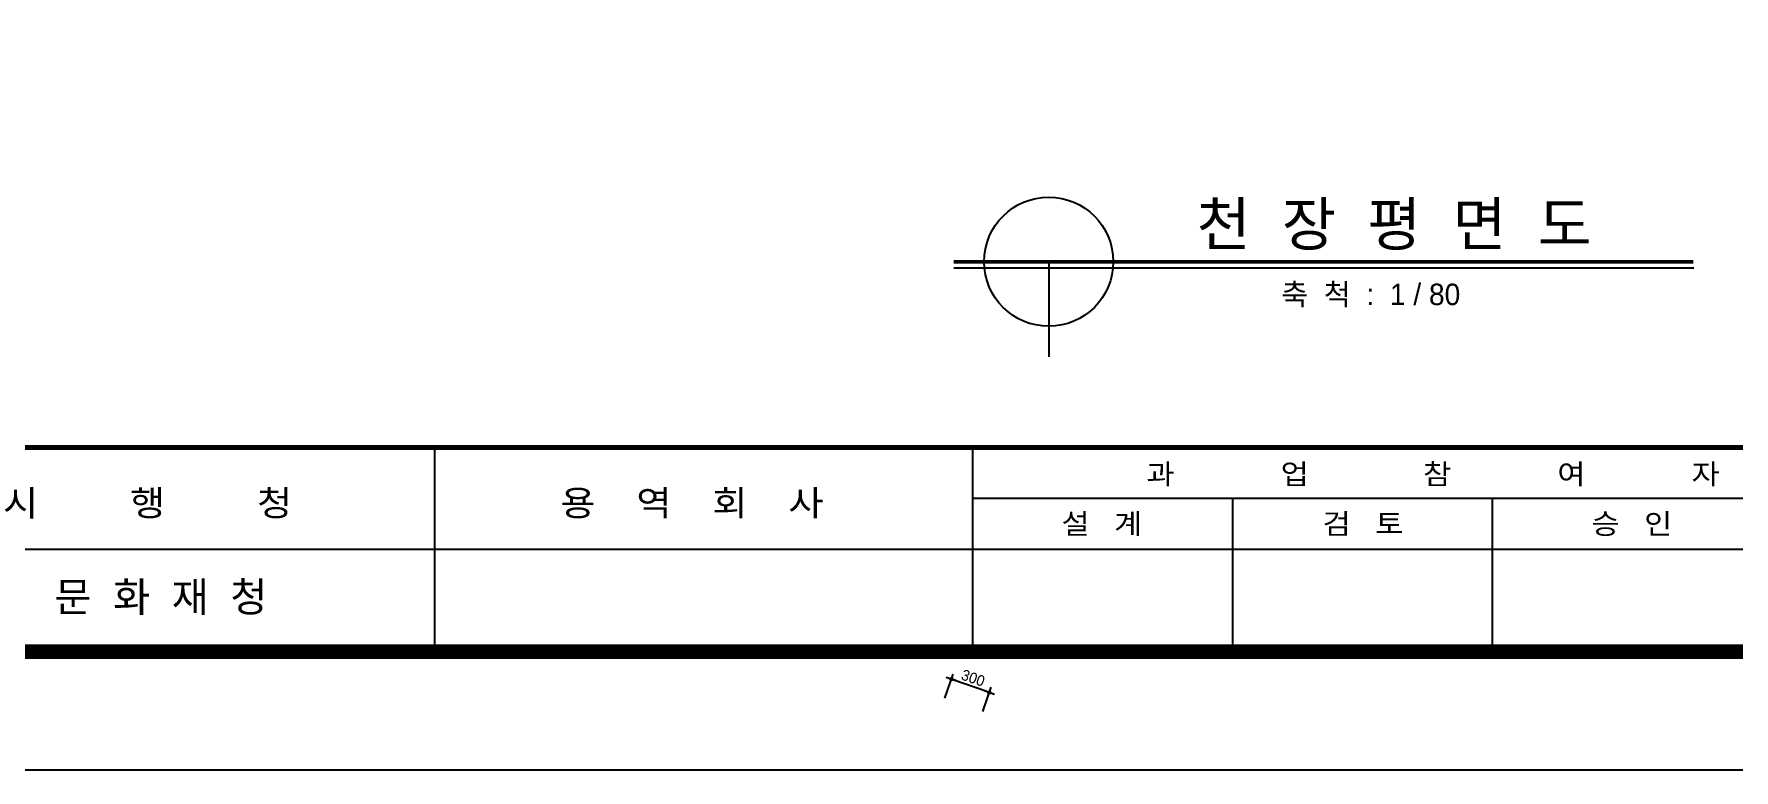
# Model space of a CAD drawing. Extents: x 340347 to 373987, y -129942 to -106182.
# Drawn here: x 347937 to 360580, y -129942 to -124470 of the extents above; entities that cross this region are included whole.
import ezdxf
from ezdxf.enums import TextEntityAlignment as Align

# ---------------------------------------------------------------- set-up
doc = ezdxf.new("R2010")
doc.units = 0
doc.header["$LTSCALE"] = 50
doc.header["$MEASUREMENT"] = 0
doc.header["$PDMODE"] = 35
doc.header["$PDSIZE"] = -10
doc.layers.get('0').update_dxf_attribs({"linetype": 'CONTINUOUS'})
doc.layers.get('DEFPOINTS').update_dxf_attribs({"linetype": 'CONTINUOUS'})
for name, color, linetype in [('COR', 4, 'CONTINUOUS'), ('DIM', 7, 'CONTINUOUS'), ('HAT', 5, 'CONTINUOUS'), ('TEX', 7, 'CONTINUOUS'), ('TEXT', 7, 'CONTINUOUS'), ('WAL', 3, 'CONTINUOUS')]:
    doc.layers.add(name, color=color, linetype=linetype)
doc.styles.add('GHS', font='HYWULM_0.TTF')
doc.styles.add('HY울릉도M', font='HYWULM_0.TTF')
doc.styles.add('title', font='HYWULB_0.TTF', dxfattribs={"width": 0.6})
doc.styles.add('현창', font='HYWULM_0.TTF')
doc.dimstyles.new('3MM', dxfattribs={"dimscale": 300, "dimtxt": 4, "dimasz": 1, "dimexe": 1.5, "dimexo": 2, "dimgap": 1, "dimtad": 1, "dimtoh": 1, "dimdec": 4, "dimzin": 0, "dimdsep": 46, "dimtxsty": 'GHS', "dimblk": 'DIMDOT', "dimcen": -1, "dimdle": 1.5, "dimadec": 0, "dimazin": 0, "dimtfac": 1, "dimtdec": 4, "dimtix": 1, "dimtmove": 2, "dimatfit": 3, "dimldrblk": 'DIMDOT', "dimfxl": 1, "dimtvp": 1, "dimtolj": 1, "dimtzin": 0, "dimarcsym": 0})

# ---------------------------------------------------------------- blocks, each defined once
blk = doc.blocks.new('20')
at = {"layer": 'COR', "linetype": 'Continuous'}
for p, q in [((252847, -53606), (252847, -57398)), ((262847, -53606), (262847, -57398)), ((282175, -54554), (262847, -54554)), ((308324, -55502), (230424, -55502)), ((308324, -55502), (230424, -55502))]:
    blk.add_line(p, q, dxfattribs=at)
at = {"layer": 'COR'}
for p, q in [((267679, -54554), (267679, -57398)), ((272511, -54554), (272511, -57398))]:
    blk.add_line(p, q, dxfattribs=at)
at = {"layer": 'COR', "linetype": 'Continuous', "const_width": 270}
blk.add_lwpolyline([(230424, -2398), (230424, -57398), (308324, -57398), (308324, -2398)], close=True, dxfattribs=at)
at = {"layer": 'COR', "linetype": 'Continuous', "const_width": 94.8}
blk.add_lwpolyline([(308324, -53606), (230424, -53606)], dxfattribs=at)
at = {"layer": 'HAT'}
blk.add_line((226424, -59598), (310524, -59598), dxfattribs=at)
at = {"layer": 'WAL', "linetype": 'Continuous', "style": 'HY울릉도M', "width": 1.1}
for s, height, p in [('과             업              참             여             자', 379.48, (266081, -54287)), ('시         행         청', 474.35, (244822, -54873)), ('용    역    회    사', 474.35, (255184, -54873)), ('설   계', 379.5, (264501, -55211)), ('검   토', 379.5, (269356, -55211)), ('승   인', 379.5, (274355, -55211))]:
    blk.add_text(s, height=height, dxfattribs=at).set_placement(p)
at = {"layer": 'WAL', "linetype": 'Continuous', "style": 'HY울릉도M'}
blk.add_text('문  화  재  청', height=550, dxfattribs=at).set_placement((249739, -56656), align=Align.RIGHT)
blk = doc.blocks.new('DIMDOT')
at = {"linetype": 'Continuous'}
blk.add_line((-2, 0), (2, 0), dxfattribs=at)
for radius in [0.5, 0.25]:
    blk.add_circle((0, 0), radius, dxfattribs=at)
blk = doc.blocks.new('*D16')
at = {"lineweight": -2}
for p, q in [((354710, -129409), (354772, -129230)), ((355023, -129359), (354778, -129274)), ((354994, -129507), (355055, -129327))]:
    blk.add_line(p, q, dxfattribs=at)
at = {"layer": 'DEFPOINTS', "color": 0}
for p in [(354759, -129267), (354677, -129503), (354961, -129601)]:
    blk.add_point(p, dxfattribs=at)
at = {"lineweight": -2, "xscale": 20, "yscale": 20, "zscale": 20}
for p, rotation in [((354759, -129267), 160.9740181232345), ((355042, -129365), 340.9740181232345)]:
    blk.add_blockref('DIMDOT', p, dxfattribs=dict(at, rotation=rotation))
at = {"color": 0, "insert": (354921, -129258), "char_height": 80, "attachment_point": 5, "rotation": 340.974, "style": '현창'}
blk.add_mtext('\\A1;300', dxfattribs=at)

msp = doc.modelspace()

# ---------------------------------------------------------------- linework, layer by layer
at = {"layer": 'DIM'}
for p, q in [((355483.57024, -126162.71069), (355483.57024, -126871.28212)), ((354778.38375, -126208.42497), (360280.01276, -126208.42497))]:
    msp.add_line(p, q, dxfattribs=at)
msp.add_circle((355483.57024, -126162.71069), 480, dxfattribs=at)
at = {"layer": 'TEX', "const_width": 27.42857}
msp.add_lwpolyline([(354776.90357, -126162.71069), (360277.30027, -126162.71069)], dxfattribs=at)

# ---------------------------------------------------------------- block references
at = {"layer": 'WAL', "xscale": 0.4000000000232831, "yscale": 0.4000000000232831, "zscale": 0.4000000000000001}
msp.add_blockref('20', (249777.30223, -106102.54601), dxfattribs=at)

# ---------------------------------------------------------------- texts
at = {"layer": 'TEX', "style": 'title'}
msp.add_text(' 천  장  평  면  도', height=320, dxfattribs=at).set_placement((356467.00762, -126043.1917))
at = {"layer": 'TEXT', "style": '현창'}
msp.add_text('축  척  :  1 / 80', height=160, dxfattribs=at).set_placement((357211.7742, -126485.89057))

# ---------------------------------------------------------------- dimensions: what is measured, and where the dimension line sits
dim = msp.add_linear_dim(base=(354758.74239, -129267.43893), p1=(354961.00635, -129601.14014), p2=(354677.39508, -129503.34111), angle=160.974018123, dimstyle='3MM', override={"dimscale": 20, "dimexe": 2, "dimexo": 5, "dimtoh": 0, "dimlunit": 6, "dimsah": 1, "dimcen": 0, "dimdle": 2, "dimclrd": 256, "dimclre": 256, "dimtfac": 0.333333, "dimtvp": 0})
dim.commit()
dim.dimension.update_dxf_attribs({"geometry": '*D16', "text_midpoint": (354920.62873, -129258.10564)})

doc.saveas('drawing.dxf')
